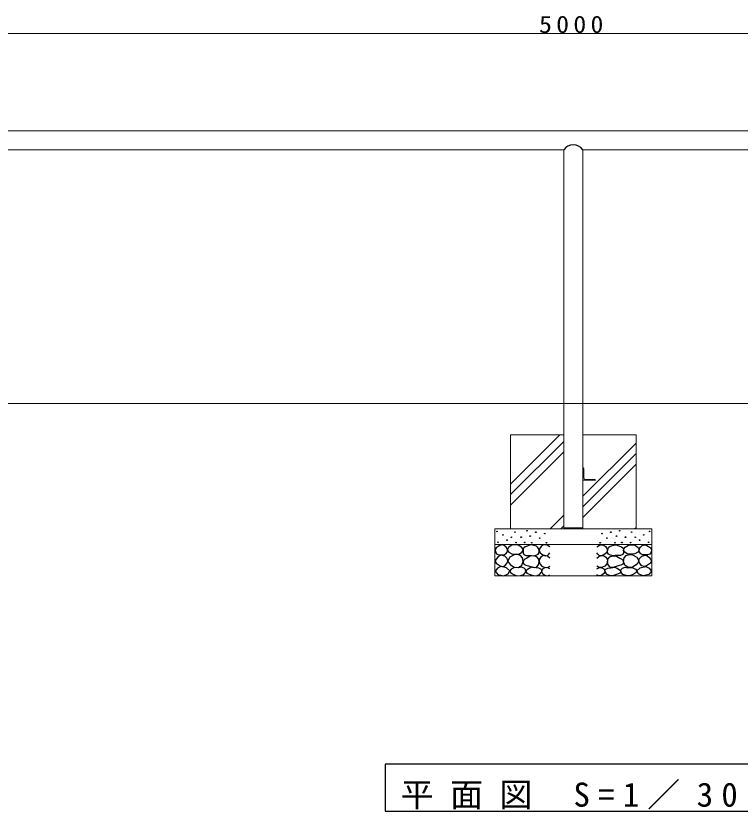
# Model space of a CAD drawing. Units: millimetres at full size, with parts at other scales. Extents: x -11724 to 0, y -1438 to 8010.
# Drawn here: x -9240 to -6930, y 1330 to 3866 of the extents above; entities that cross this region are included whole.
import ezdxf

# ---------------------------------------------------------------- set-up
doc = ezdxf.new("R2010")
doc.units = ezdxf.units.MM
doc.layers.add('線', color=2, linetype='Continuous', lineweight=25)
doc.layers.add('補助', color=2, linetype='Continuous', lineweight=25)
doc.styles.add('ＭＳ ゴシック', font='')
doc.styles.get('ＭＳ ゴシック').set_extended_font_data('MS Gothic')

msp = doc.modelspace()

# ---------------------------------------------------------------- linework, layer by layer
at = {"layer": '線', "color": 7, "lineweight": 13}
for p, q in [((-9867.187, 3500), (-5057.187, 3500)), ((-9867.187, 3439.5), (-7492.437, 3439.5)), ((-7492.437, 3439.5), (-7492.437, 2230)), ((-7431.937, 3439.5), (-5057.187, 3439.5)), ((-7431.937, 3439.5), (-7431.937, 2230)), ((-4462.187, 2630), (-10212.187, 2630)), ((-7662.187, 2530), (-7662.187, 2230)), ((-7492.437, 2530), (-7662.187, 2530)), ((-7262.187, 2530), (-7431.937, 2530)), ((-7262.187, 2230), (-7262.187, 2530)), ((-7431.937, 2425), (-7430.937, 2425)), ((-7431.937, 2425), (-7431.937, 2385)), ((-7428.937, 2423), (-7428.937, 2392.5)), ((-7431.937, 2385), (-7391.937, 2385)), ((-7424.437, 2388), (-7393.937, 2388)), ((-7391.937, 2386), (-7391.937, 2385)), ((-7712.187, 2230), (-7712.187, 2180)), ((-7212.187, 2230), (-7712.187, 2230)), ((-7492.437, 2230), (-7431.937, 2230)), ((-7212.187, 2180), (-7212.187, 2230)), ((-7712.187, 2180), (-7712.187, 2080)), ((-7212.187, 2180), (-7712.187, 2180)), ((-7212.187, 2080), (-7212.187, 2180)), ((-7712.187, 2080), (-7212.187, 2080))]:
    msp.add_line(p, q, dxfattribs=at)
at = {"layer": '線'}
msp.add_line((-7492.437, 2233), (-7431.937, 2233), dxfattribs=at)
msp.add_arc((-7462.187, 3417.903), 37.168, 35.52494, 144.47506, dxfattribs=at)
at = {"layer": '線', "color": 7, "lineweight": 13}
for centre, radius, start, end in [((-7430.937, 2423), 2, 0, 90), ((-7424.437, 2392.5), 4.5, 180, 270), ((-7393.937, 2386), 2, 0, 90)]:
    msp.add_arc(centre, radius, start, end, dxfattribs=at)
at = {"layer": '補助', "lineweight": 13}
for p, q in [((-9962.187, 3810), (-4962.187, 3810)), ((-7662.187, 2373.249), (-7505.436, 2530)), ((-7662.187, 2339.573), (-7492.437, 2509.323)), ((-7431.937, 2334.092), (-7262.187, 2503.842)), ((-7662.187, 2305.897), (-7492.437, 2475.647)), ((-7431.937, 2300.416), (-7262.187, 2470.166)), ((-7431.937, 2266.74), (-7262.187, 2436.49)), ((-7536.029, 2230), (-7492.437, 2273.592)), ((-7502.353, 2230), (-7492.437, 2239.916)), ((-7266.621, 2230), (-7262.187, 2234.434))]:
    msp.add_line(p, q, dxfattribs=at)
at = {"layer": '補助'}
for points in [[(-7689.738, 2179.402), (-7696.2, 2176.862), (-7702.412, 2173.382), (-7708.27, 2169.344), (-7711.918, 2163.877), (-7710.905, 2156.294), (-7705.897, 2149.935), (-7699.032, 2147.345), (-7691.322, 2147.084), (-7683.71, 2147.688), (-7677.381, 2150.252), (-7673.629, 2155.538), (-7672.312, 2161.976), (-7673.16, 2167.181), (-7676.114, 2172.115), (-7682.274, 2176.942)], [(-7650.314, 2179.493), (-7655.219, 2178.876), (-7660.856, 2176.79), (-7668.827, 2171.002), (-7672.478, 2164.086), (-7671.604, 2160.124), (-7667.883, 2155.707), (-7658.392, 2150.934), (-7648.422, 2149.49), (-7641.072, 2149.318), (-7633.556, 2150.842), (-7625.957, 2155.456), (-7622.204, 2161.653), (-7623.173, 2166.306), (-7627.88, 2171.654), (-7638.548, 2177.861)], [(-7598.495, 2179.699), (-7603.756, 2177.47), (-7609.235, 2175.224), (-7615.39, 2172.997), (-7620.154, 2169.854), (-7622.052, 2165.463), (-7622.481, 2159.83), (-7622.185, 2153.701), (-7619.796, 2148.553), (-7612.43, 2145.683), (-7603.328, 2145.331), (-7596.044, 2144.746), (-7588.829, 2144.436), (-7580.72, 2145.815), (-7574.33, 2149.627), (-7571.63, 2155.292), (-7571.287, 2161.799), (-7572.875, 2167.512), (-7575.941, 2172.002), (-7579.343, 2174.489), (-7583.996, 2176.477), (-7591.172, 2178.656)], [(-7325.879, 2179.699), (-7320.618, 2177.47), (-7315.139, 2175.224), (-7308.984, 2172.997), (-7304.22, 2169.854), (-7302.322, 2165.463), (-7301.893, 2159.83), (-7302.189, 2153.701), (-7304.578, 2148.553), (-7311.944, 2145.683), (-7321.046, 2145.331), (-7328.33, 2144.746), (-7335.545, 2144.436), (-7343.654, 2145.815), (-7350.044, 2149.627), (-7352.743, 2155.292), (-7353.087, 2161.799), (-7351.499, 2167.512), (-7348.433, 2172.002), (-7345.031, 2174.489), (-7340.378, 2176.477), (-7333.202, 2178.656)], [(-7274.06, 2179.493), (-7269.155, 2178.876), (-7263.518, 2176.79), (-7255.547, 2171.002), (-7251.895, 2164.086), (-7252.77, 2160.124), (-7256.49, 2155.707), (-7265.981, 2150.934), (-7275.952, 2149.49), (-7283.302, 2149.318), (-7290.818, 2150.842), (-7298.416, 2155.456), (-7302.17, 2161.653), (-7301.201, 2166.306), (-7296.494, 2171.654), (-7285.826, 2177.861)], [(-7234.635, 2179.402), (-7228.173, 2176.862), (-7221.961, 2173.382), (-7216.103, 2169.344), (-7212.456, 2163.877), (-7213.468, 2156.294), (-7218.476, 2149.935), (-7225.342, 2147.345), (-7233.051, 2147.084), (-7240.664, 2147.688), (-7246.993, 2150.252), (-7250.745, 2155.538), (-7252.062, 2161.976), (-7251.214, 2167.181), (-7248.26, 2172.115), (-7242.1, 2176.942)], [(-7692.273, 2146.45), (-7697.602, 2143.657), (-7703.046, 2139.479), (-7709.495, 2132.659), (-7711.918, 2125.855), (-7708.29, 2121.027), (-7701.779, 2116.666), (-7695.141, 2112.379), (-7688.471, 2110.329), (-7680.827, 2112.776), (-7674.53, 2119.201), (-7671.423, 2127.478), (-7672.945, 2135.994), (-7681.103, 2143.245)], [(-7663.018, 2115.163), (-7650.429, 2108.307), (-7637.07, 2107.324), (-7626.786, 2114.778), (-7621.933, 2126.515), (-7624.214, 2137.293), (-7631.123, 2145.436), (-7639.948, 2148.869), (-7651.125, 2147.598), (-7664.879, 2139.543), (-7670.857, 2128.678), (-7668.221, 2121.484)], [(-7599.499, 2143.084), (-7604.992, 2140.291), (-7610.581, 2137.138), (-7616.775, 2133.53), (-7621.122, 2128.759), (-7622.112, 2123.231), (-7620.041, 2117.677), (-7613.323, 2113.918), (-7605.175, 2112.271), (-7598.758, 2110.108), (-7592.471, 2107.946), (-7586.101, 2106.919), (-7579.497, 2108.487), (-7573.319, 2115.719), (-7571.388, 2125.786), (-7573.096, 2134.29), (-7578.416, 2140.922), (-7588.488, 2144.208)], [(-7324.875, 2143.084), (-7319.381, 2140.291), (-7313.793, 2137.138), (-7307.599, 2133.53), (-7303.251, 2128.759), (-7302.261, 2123.231), (-7304.333, 2117.677), (-7311.051, 2113.918), (-7319.199, 2112.271), (-7325.616, 2110.108), (-7331.903, 2107.946), (-7338.273, 2106.919), (-7344.877, 2108.487), (-7351.055, 2115.719), (-7352.985, 2125.786), (-7351.277, 2134.29), (-7345.958, 2140.922), (-7335.886, 2144.208)], [(-7261.356, 2115.163), (-7273.945, 2108.307), (-7287.304, 2107.324), (-7297.588, 2114.778), (-7302.44, 2126.515), (-7300.16, 2137.293), (-7293.25, 2145.436), (-7284.426, 2148.869), (-7273.249, 2147.598), (-7259.494, 2139.543), (-7253.517, 2128.678), (-7256.153, 2121.484)], [(-7232.101, 2146.45), (-7226.772, 2143.657), (-7221.328, 2139.479), (-7214.879, 2132.659), (-7212.456, 2125.855), (-7216.084, 2121.027), (-7222.595, 2116.666), (-7229.233, 2112.379), (-7235.903, 2110.329), (-7243.547, 2112.776), (-7249.844, 2119.201), (-7252.951, 2127.478), (-7251.428, 2135.994), (-7243.271, 2143.245)], [(-7693.092, 2110.517), (-7704.412, 2104.498), (-7711.223, 2095.683), (-7702.736, 2084.413), (-7684.301, 2080.299), (-7669.947, 2086.41), (-7664.522, 2096.782), (-7675.304, 2105.89)], [(-7635.989, 2106.373), (-7643.523, 2106.999), (-7651.666, 2105.562), (-7660.593, 2101.504), (-7664.91, 2096.102), (-7662.223, 2091.419), (-7656.261, 2086.912), (-7649.782, 2083.069), (-7642.476, 2080.695), (-7630.627, 2080.928), (-7620.312, 2085.02), (-7615.608, 2089.827), (-7613.554, 2095.561), (-7614.614, 2100.709), (-7618.69, 2105.292), (-7627.088, 2107.832)], [(-7593.682, 2108.205), (-7602.15, 2104.61), (-7609.089, 2099.826), (-7612.113, 2097.311), (-7613.954, 2093.88), (-7609.989, 2088.391), (-7600.169, 2084.149), (-7590.43, 2080.924), (-7581.249, 2080.365), (-7570.406, 2084.869), (-7563.679, 2092.528), (-7562.872, 2096.519), (-7564.22, 2100.908), (-7571.861, 2104.685), (-7581.519, 2105.502), (-7587.749, 2106.747)], [(-7330.692, 2108.205), (-7322.223, 2104.61), (-7315.285, 2099.826), (-7312.261, 2097.311), (-7310.42, 2093.88), (-7314.385, 2088.391), (-7324.205, 2084.149), (-7333.944, 2080.924), (-7343.125, 2080.365), (-7353.968, 2084.869), (-7360.694, 2092.528), (-7361.502, 2096.519), (-7360.154, 2100.908), (-7352.512, 2104.685), (-7342.855, 2105.502), (-7336.625, 2106.747)], [(-7288.385, 2106.373), (-7280.85, 2106.999), (-7272.708, 2105.562), (-7263.78, 2101.504), (-7259.464, 2096.102), (-7262.15, 2091.419), (-7268.113, 2086.912), (-7274.592, 2083.069), (-7281.898, 2080.695), (-7293.747, 2080.928), (-7304.062, 2085.02), (-7308.765, 2089.827), (-7310.82, 2095.561), (-7309.76, 2100.709), (-7305.684, 2105.292), (-7297.286, 2107.832)], [(-7231.282, 2110.517), (-7219.962, 2104.498), (-7213.151, 2095.683), (-7221.637, 2084.413), (-7240.073, 2080.299), (-7254.426, 2086.41), (-7259.852, 2096.782), (-7249.07, 2105.89)], [(-8062.187, 1480), (-8062.187, 1330), (-6862.187, 1330), (-6862.187, 1480)]]:
    msp.add_lwpolyline(points, close=True, dxfattribs=at)
for points in [[(-7537.187, 2173.299), (-7545.614, 2178.154), (-7554.297, 2179.636), (-7559.917, 2177.948), (-7565.07, 2174.249), (-7569.541, 2168.941), (-7571.407, 2162.209), (-7567.739, 2153.439), (-7559.683, 2147), (-7551.384, 2144.621), (-7544.158, 2145.733), (-7540.108, 2149.109), (-7537.187, 2153.654)], [(-7387.187, 2173.299), (-7378.76, 2178.154), (-7370.077, 2179.636), (-7364.457, 2177.948), (-7359.304, 2174.249), (-7354.832, 2168.941), (-7352.967, 2162.209), (-7356.635, 2153.439), (-7364.691, 2147), (-7372.99, 2144.621), (-7380.216, 2145.733), (-7384.266, 2149.109), (-7387.187, 2153.654)], [(-7537.504, 2137.178), (-7544.644, 2142.64), (-7552.713, 2145.099), (-7559.418, 2143.875), (-7565.386, 2140.03), (-7569.779, 2134.249), (-7571.407, 2127.039), (-7568.742, 2118.431), (-7562.535, 2111.513), (-7554.896, 2107.642), (-7547.326, 2106.761), (-7542.172, 2108.2), (-7537.504, 2110.88)], [(-7386.87, 2137.178), (-7379.73, 2142.64), (-7371.661, 2145.099), (-7364.956, 2143.875), (-7358.987, 2140.03), (-7354.595, 2134.249), (-7352.967, 2127.039), (-7355.631, 2118.431), (-7361.839, 2111.513), (-7369.478, 2107.642), (-7377.048, 2106.761), (-7382.202, 2108.2), (-7386.87, 2110.88)], [(-7537.187, 2102.642), (-7543.205, 2105.96), (-7550.495, 2106.761), (-7559.211, 2102.427), (-7563.485, 2095.671), (-7562.873, 2092.001), (-7560, 2087.75), (-7552.838, 2082.278), (-7545.425, 2080.462), (-7541.129, 2081.514), (-7537.187, 2083.631)], [(-7387.187, 2102.642), (-7381.168, 2105.96), (-7373.879, 2106.761), (-7365.163, 2102.427), (-7360.888, 2095.671), (-7361.501, 2092.001), (-7364.374, 2087.75), (-7371.536, 2082.278), (-7378.949, 2080.462), (-7383.245, 2081.514), (-7387.187, 2083.631)]]:
    msp.add_lwpolyline(points, dxfattribs=at)
for centre in [(-7705.581, 2222.177), (-7686.57, 2210.77), (-7648.231, 2219.959), (-7609.77, 2224.091), (-7599.769, 2207.063), (-7581.659, 2219.496), (-7553.278, 2215.172), (-7371.095, 2215.172), (-7342.714, 2219.496), (-7324.605, 2207.063), (-7314.604, 2224.091), (-7276.143, 2219.959), (-7237.804, 2210.77), (-7218.793, 2222.177), (-7702.412, 2187.323), (-7673.579, 2193.977), (-7659.638, 2203.483), (-7644.746, 2186.373), (-7628.691, 2203.549), (-7617.068, 2186.521), (-7594.904, 2185.98), (-7569.496, 2200.846), (-7547.873, 2185.98), (-7376.501, 2185.98), (-7354.878, 2200.846), (-7329.47, 2185.98), (-7307.306, 2186.521), (-7295.683, 2203.549), (-7279.628, 2186.373), (-7264.736, 2203.483), (-7250.795, 2193.977), (-7221.961, 2187.323)]:
    msp.add_circle(centre, 1, dxfattribs=at)

# ---------------------------------------------------------------- texts
at = {"layer": '補助', "attachment_point": 8, "style": 'ＭＳ ゴシック'}
for s, insert, char_height in [('\\T1.33;\\W1.1;5000', (-7462.187, 3811), 54.99), ('\\T1.5;平面図\\~S=1／30', (-7462.187, 1335), 76.98)]:
    msp.add_mtext(s, dxfattribs=dict(at, insert=insert, char_height=char_height))

doc.saveas('drawing.dxf')
